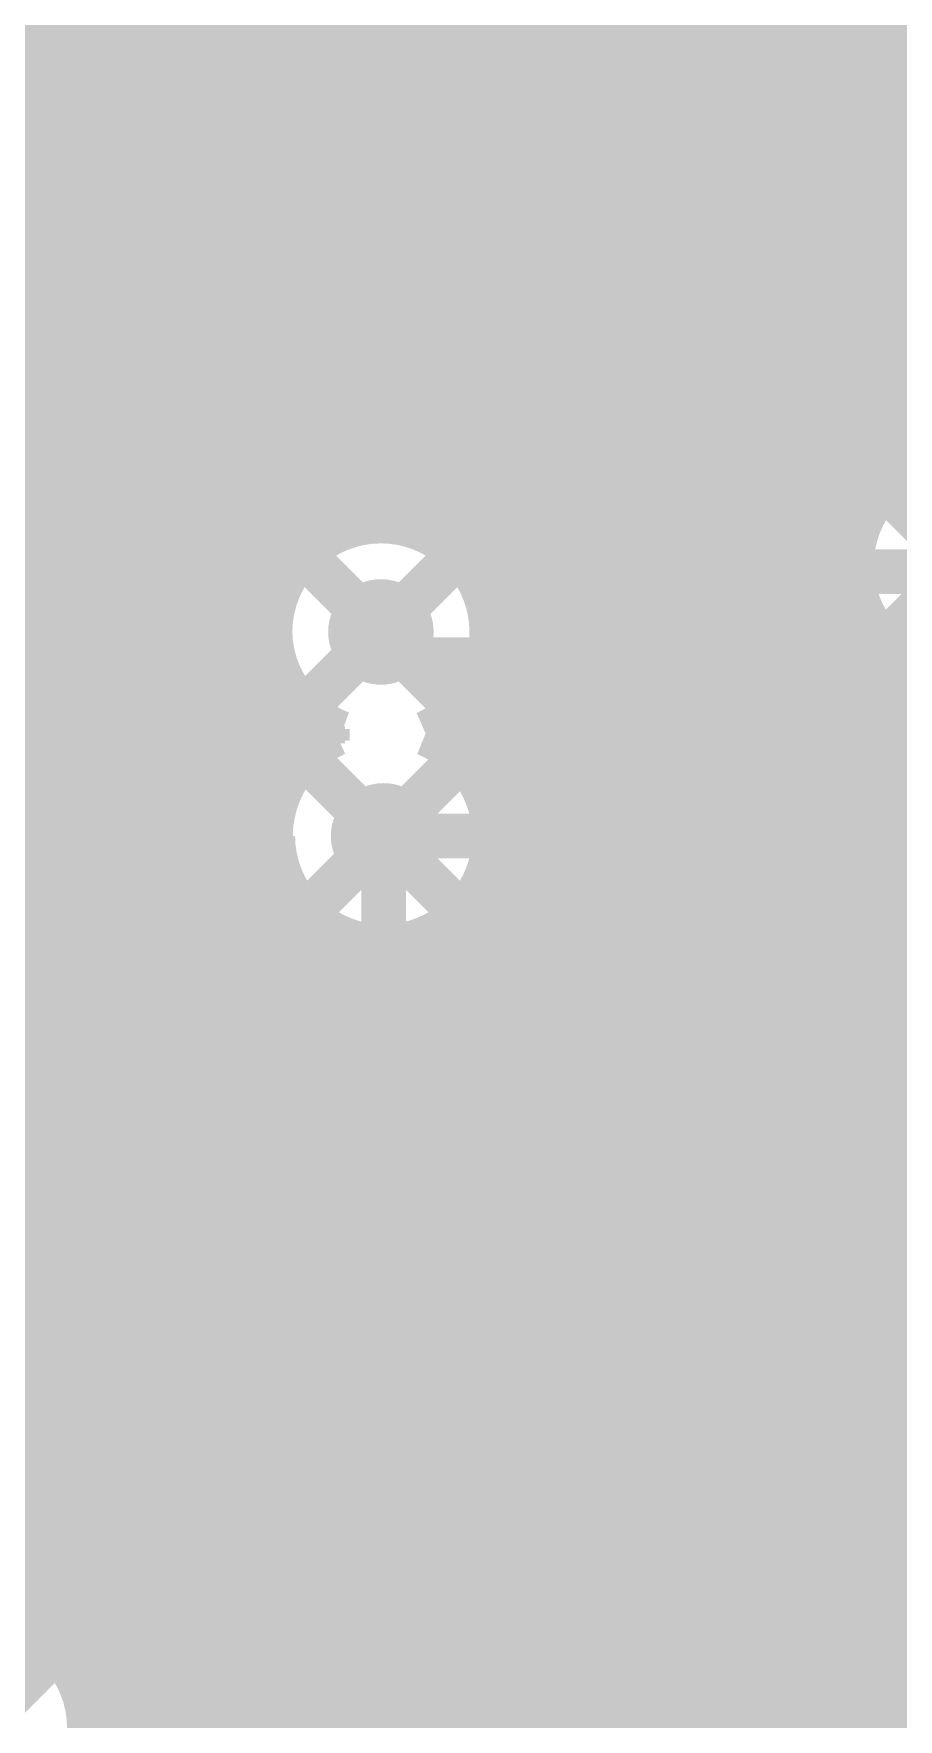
# Model space of a CAD drawing. Extents: x -3 to 92, y -53 to 125.
# Drawn here: x 41.21 to 46.12, y 39.16 to 48.74 of the extents above; entities that cross this region are included whole.
import ezdxf

# ---------------------------------------------------------------- set-up
doc = ezdxf.new("R2010")
doc.units = 0
doc.header["$MEASUREMENT"] = 0
doc.layers.get('0').update_dxf_attribs({"linetype": 'CONTINUOUS'})
for name, color, linetype in [('23-325-0_AST', 7, 'CONTINUOUS'), ('23-325-0_BOT', 7, 'CONTINUOUS'), ('23-325-0_DRD', 2, 'CONTINUOUS'), ('23-325-0_IN1', 4, 'CONTINUOUS'), ('23-325-0_IN2', 3, 'CONTINUOUS'), ('23-325-0_SMT', 10, 'CONTINUOUS'), ('23-325-0_SPT', 14, 'CONTINUOUS'), ('23-325-0_SST', 9, 'CONTINUOUS'), ('23-325-0_TOP', 12, 'CONTINUOUS'), ('THRUHOLE_TAP', 8, 'CONTINUOUS')]:
    doc.layers.add(name, color=color, linetype=linetype)

# ---------------------------------------------------------------- blocks, each defined once
blk = doc.blocks.new('OBLONG_63')
at = {"const_width": 0.2794}
blk.add_lwpolyline([(0.7493, 0), (-0.7493, 0)], dxfattribs=at)
at = {"const_width": 0.1397}
for points in [[(-0.81915, 0, 1), (-0.67945, 0, 1)], [(0.67945, 0, 1), (0.81915, 0, 1)]]:
    blk.add_lwpolyline(points, format="xyb", close=True, dxfattribs=at)
blk = doc.blocks.new('RECTANGLE_64')
blk.add_solid([(0.889, 0.1397), (0.889, -0.1397), (-0.889, 0.1397), (-0.889, -0.1397)])
blk = doc.blocks.new('OBLONG_11')
at = {"const_width": 0.2794}
blk.add_lwpolyline([(0, 0.7493), (0, -0.7493)], dxfattribs=at)
at = {"const_width": 0.1397}
for points in [[(-0.06985, 0.7493, 1), (0.06985, 0.7493, 1)], [(-0.06985, -0.7493, 1), (0.06985, -0.7493, 1)]]:
    blk.add_lwpolyline(points, format="xyb", close=True, dxfattribs=at)
blk = doc.blocks.new('ROUND_68')
at = {"const_width": 0.29972}
blk.add_lwpolyline([(-0.14986, 0, 1), (0.14986, 0, 1)], format="xyb", close=True, dxfattribs=at)
blk = doc.blocks.new('ROUND_78')
at = {"const_width": 0.29972}
blk.add_lwpolyline([(-0.14986, 0, 1), (0.14986, 0, 1)], format="xyb", close=True, dxfattribs=at)
blk = doc.blocks.new('RECTANGLE_4')
blk.add_solid([(0.4826, 0.4064), (0.4826, -0.4064), (-0.4826, 0.4064), (-0.4826, -0.4064)])
blk = doc.blocks.new('ROUND_84')
at = {"const_width": 0.10033}
blk.add_lwpolyline([(-0.050164, 0, 1), (0.050164, 0, 1)], format="xyb", close=True, dxfattribs=at)

msp = doc.modelspace()

# ---------------------------------------------------------------- linework, layer by layer
at = {"layer": '23-325-0_AST', "const_width": 0.1524}
for points in [[(45.9105, 46.7995), (45.9105, 49.7205), (44.2722, 49.7205), (44.2722, 46.7995), (45.9105, 46.7995)], [(45.37456, 48.0187), (45.54474, 48.07966), (45.54474, 48.43526), (45.37456, 48.49368), (45.03674, 48.49368), (44.86656, 48.3743), (44.86656, 48.0187), (44.52874, 48.0187), (44.52874, 48.49368)], [(45.37456, 47.65548), (45.54474, 47.59706), (45.54474, 47.24146), (45.37456, 47.1805), (44.69892, 47.1805), (44.52874, 47.24146), (44.52874, 47.59706), (44.69892, 47.65548)], [(36.068, 37.465), (43.815, 37.465), (43.815, 46.355), (34.925, 46.355), (34.925, 38.608), (36.068, 37.465)]]:
    msp.add_lwpolyline(points, dxfattribs=at)
at = {"layer": '23-325-0_BOT', "const_width": 0.254}
for points in [[(41.5036, 124.46), (41.5036, 46.101)], [(41.7322, 124.46), (41.7322, 46.101)], [(41.9608, 124.46), (41.9608, 46.101)], [(45.0088, 75.6412), (45.0088, 73.3552), (44.323, 72.6694), (44.323, 69.469), (45.339, 68.453), (45.339, 53.086), (44.069, 51.816), (44.069, 46.228), (43.18, 45.339)], [(45.847, 50.9143), (45.847, 24.83358)], [(46.0248, 50.7365), (46.0248, 46.1518)], [(41.3512, 50.165), (41.3512, 46.101)], [(43.561, 49.84242), (43.561, 46.36516)], [(43.6118, 49.86782), (43.6118, 46.41596)], [(44.5262, 49.8729), (44.5262, 46.77156)], [(45.6184, 49.82972), (45.6184, 46.81728)], [(44.704, 49.66208), (44.704, 46.98238)], [(44.9326, 49.55286), (44.9326, 47.0916)], [(45.3898, 49.61382), (45.3898, 47.03318)], [(45.1612, 49.54016), (45.1612, 47.10684)], [(42.1894, 49.36998), (42.1894, 35.28314)], [(43.3324, 49.19472), (43.3324, 46.13656)], [(42.418, 49.02708), (42.418, 35.38982)], [(43.1038, 48.97882), (43.1038, 45.96384)], [(42.6466, 48.91786), (42.6466, 45.67428)], [(42.8752, 48.90516), (42.8752, 45.89018)], [(43.6118, 48.6918), (41.3512, 48.6918)], [(46.0248, 48.6918), (44.5262, 48.6918)], [(43.6118, 48.4632), (41.3512, 48.4632)], [(46.0248, 48.4632), (44.5262, 48.4632)], [(43.6118, 48.2346), (41.3512, 48.2346)], [(46.0248, 48.2346), (44.5262, 48.2346)], [(43.6118, 48.006), (41.3512, 48.006)], [(46.0248, 48.006), (44.5262, 48.006)], [(43.6118, 47.7774), (41.3512, 47.7774)], [(46.0248, 47.7774), (44.5262, 47.7774)], [(43.6118, 47.5488), (41.3512, 47.5488)], [(46.0248, 47.5488), (44.5262, 47.5488)], [(43.6118, 47.3202), (41.3512, 47.3202)], [(46.0248, 47.3202), (44.5262, 47.3202)], [(43.6118, 47.0916), (41.3512, 47.0916)], [(44.92498, 47.0916), (44.5262, 47.0916)], [(46.0248, 47.0916), (45.24248, 47.0916)], [(43.6118, 46.863), (41.3512, 46.863)], [(44.58208, 46.863), (44.5262, 46.863)], [(46.0248, 46.863), (45.58538, 46.863)], [(43.6118, 46.6344), (41.3512, 46.6344)], [(46.0248, 46.6344), (45.6946, 46.6344)], [(43.5991, 46.4058), (41.3512, 46.4058)], [(43.6118, 46.41596), (43.16222, 45.96892)], [(46.0248, 46.4058), (45.70984, 46.4058)], [(43.3705, 46.1772), (41.3512, 46.1772)], [(45.6184, 46.14672), (45.6184, 29.03728)], [(46.0248, 46.1772), (45.63618, 46.1772)], [(42.037, 46.101), (41.3512, 46.101)], [(42.037, 46.101), (42.037, 35.12312)], [(44.4754, 46.01718), (44.4754, 36.82492)], [(43.01998, 45.9486), (42.037, 45.9486)], [(44.74972, 45.9486), (44.42968, 45.9486)], [(44.704, 45.97908), (44.704, 36.77158)], [(45.3898, 45.93082), (45.3898, 29.25318)], [(45.89526, 45.9486), (45.42028, 45.9486)], [(44.39158, 45.90542), (43.80992, 45.32122)], [(44.9326, 45.86986), (44.9326, 36.59886)], [(45.1612, 45.85716), (45.1612, 29.32684)], [(44.2468, 45.7581), (44.2468, 36.7919)], [(42.67708, 45.72), (42.037, 45.72)], [(45.85208, 45.72), (44.20616, 45.72)], [(42.56786, 45.4914), (42.037, 45.4914)], [(45.89526, 45.4914), (43.97756, 45.4914)], [(44.0182, 45.5295), (44.0182, 36.6522)], [(42.55516, 45.2628), (42.037, 45.2628)], [(46.04766, 45.2628), (43.80484, 45.2628)], [(43.7896, 45.17898), (43.7896, 44.38904)], [(46.0756, 45.2374), (46.0756, 24.66086)], [(42.62882, 45.0342), (42.037, 45.0342)], [(42.6466, 45.00372), (42.6466, 44.49064)], [(47.4853, 45.0342), (43.73118, 45.0342)], [(42.84472, 44.8056), (42.037, 44.8056)], [(42.8752, 44.78782), (42.8752, 44.72178)], [(47.4853, 44.8056), (43.51528, 44.8056)], [(43.561, 44.83608), (43.561, 44.69384)], [(42.70502, 44.577), (42.037, 44.577)], [(47.4853, 44.577), (43.68546, 44.577)], [(42.58818, 44.3484), (42.037, 44.3484)], [(47.4853, 44.3484), (43.8023, 44.3484)], [(42.56786, 44.1198), (42.037, 44.1198)], [(45.085, 28.702), (44.577, 28.702), (43.19524, 30.08376), (43.19524, 44.18076)], [(47.4853, 44.1198), (43.82262, 44.1198)], [(43.7896, 43.97248), (43.7896, 30.13456)], [(42.63644, 43.8912), (42.037, 43.8912)], [(42.6466, 43.87088), (42.6466, 35.40252)], [(47.4853, 43.8912), (43.75404, 43.8912)], [(42.73804, 43.74642), (42.73804, 35.3822)], [(43.65244, 43.74642), (43.65244, 30.27172)], [(42.73804, 43.6626), (42.037, 43.6626)], [(47.4853, 43.6626), (43.65244, 43.6626)], [(42.73804, 43.434), (42.037, 43.434)], [(47.4853, 43.434), (43.65244, 43.434)], [(42.73804, 43.2054), (42.037, 43.2054)], [(47.4853, 43.2054), (43.65244, 43.2054)], [(42.73804, 42.9768), (42.037, 42.9768)], [(47.4853, 42.9768), (43.65244, 42.9768)], [(42.73804, 42.7482), (42.037, 42.7482)], [(47.4853, 42.7482), (43.65244, 42.7482)], [(42.73804, 42.5196), (42.037, 42.5196)], [(47.4853, 42.5196), (43.65244, 42.5196)], [(42.73804, 42.291), (42.037, 42.291)], [(47.4853, 42.291), (43.65244, 42.291)], [(42.73804, 42.0624), (42.037, 42.0624)], [(47.4853, 42.0624), (43.65244, 42.0624)], [(42.73804, 41.8338), (42.037, 41.8338)], [(47.4853, 41.8338), (43.65244, 41.8338)], [(42.73804, 41.6052), (42.037, 41.6052)], [(47.4853, 41.6052), (43.65244, 41.6052)], [(42.73804, 41.3766), (42.037, 41.3766)], [(47.4853, 41.3766), (43.65244, 41.3766)], [(42.73804, 41.148), (42.037, 41.148)], [(47.4853, 41.148), (43.65244, 41.148)], [(42.73804, 40.9194), (42.037, 40.9194)], [(47.4853, 40.9194), (43.65244, 40.9194)], [(42.73804, 40.6908), (42.037, 40.6908)], [(47.4853, 40.6908), (43.65244, 40.6908)], [(42.73804, 40.4622), (42.037, 40.4622)], [(47.4853, 40.4622), (43.65244, 40.4622)], [(42.73804, 40.2336), (42.037, 40.2336)], [(47.4853, 40.2336), (43.65244, 40.2336)], [(42.73804, 40.005), (42.037, 40.005)], [(47.4853, 40.005), (43.65244, 40.005)], [(42.73804, 39.7764), (42.037, 39.7764)], [(47.4853, 39.7764), (43.65244, 39.7764)], [(42.73804, 39.5478), (42.037, 39.5478)], [(47.4853, 39.5478), (43.65244, 39.5478)], [(42.73804, 39.3192), (42.037, 39.3192)], [(47.4853, 39.3192), (43.65244, 39.3192)], [(42.73804, 39.0906), (42.037, 39.0906)], [(47.4853, 39.0906), (43.65244, 39.0906)]]:
    msp.add_lwpolyline(points, dxfattribs=at)
for points in [[(45.085, 47.11192, 0.2801821), (44.5262, 46.77156)], [(45.085, 47.11192, 0.2801821), (44.5262, 46.77156)], [(45.71492, 46.482, 0.4142136), (45.085, 47.11192)], [(45.71492, 46.482, 0.4142136), (45.085, 47.11192)], [(45.085, 45.85208, 0.4142136), (45.71492, 46.482)], [(45.085, 45.85208, 0.4142136), (45.71492, 46.482)], [(44.39158, 45.90542, 0.1787025), (44.52381, 46.19243)], [(44.52366, 46.19244, 0.2806815), (45.085, 45.84954)], [(44.52366, 46.19244, 0.2806815), (45.085, 45.84954)], [(46.0248, 46.1518, 0.1914993), (45.85313, 45.72)], [(43.16222, 45.96892, 0.4059727), (42.55008, 45.339)], [(45.85208, 45.72, 0.4142136), (46.482, 45.09008)], [(42.55008, 45.339, 0.3085834), (42.95394, 44.76242)], [(43.434, 44.76242, 0.2896205), (43.80992, 45.32122)], [(42.92346, 44.76242, 0.2912638), (42.55262, 44.18076)], [(43.82516, 44.18076, 0.3042193), (43.434, 44.76242)], [(42.56532, 44.18076, 0.1922579), (42.73855, 43.7469)], [(43.65244, 43.74642, 0.1922583), (43.82586, 44.18076)]]:
    msp.add_lwpolyline(points, format="xyb", dxfattribs=at)
at = {"layer": '23-325-0_DRD', "const_width": 0.254}
for points in [[(45.72, 47.117), (44.45, 45.847)], [(45.72, 45.847), (44.45, 47.117)], [(45.72, 47.117), (44.45, 45.847)], [(45.72, 45.847), (44.45, 47.117)], [(47.117, 46.355), (45.847, 45.085)], [(47.117, 45.085), (45.847, 46.355)], [(43.815, 45.974), (42.545, 44.704)], [(43.815, 44.704), (42.545, 45.974)], [(43.83024, 44.81576), (42.56024, 43.54576)], [(43.83024, 43.54576), (42.56024, 44.81576)], [(41.529, 39.751), (40.259, 38.481)]]:
    msp.add_lwpolyline(points, dxfattribs=at)
at = {"layer": '23-325-0_IN1', "const_width": 0.254}
for points in [[(41.148, 50.546), (41.148, 39.69258)], [(41.3766, 50.546), (41.3766, 39.51986)], [(41.6052, 50.546), (41.6052, 35.33394)], [(41.8338, 50.546), (41.8338, 35.27552)], [(42.0624, 50.546), (42.0624, 35.15614)], [(42.291, 50.546), (42.291, 35.3441)], [(42.5196, 50.546), (42.5196, 35.40506)], [(44.1198, 50.546), (44.1198, 36.73094)], [(44.3484, 50.546), (44.3484, 36.8173)], [(45.72, 50.546), (45.72, 30.353)], [(45.9486, 50.546), (45.9486, 46.05528)], [(45.974, 50.546), (45.974, 46.09084)], [(42.7482, 50.1269), (42.7482, 45.7962)], [(43.8912, 50.18278), (43.8912, 36.48456)], [(42.9768, 49.88306), (42.9768, 45.9359)], [(43.6626, 49.8983), (43.6626, 45.74286)], [(43.2054, 49.7967), (43.2054, 45.96892)], [(43.434, 49.80178), (43.434, 45.91558)], [(44.577, 49.79162), (44.577, 36.81222)], [(45.4914, 49.6824), (45.4914, 30.353)], [(44.8056, 49.60112), (44.8056, 36.7157)], [(45.2628, 49.56048), (45.2628, 30.353)], [(45.0342, 49.53762), (45.0342, 36.43122)], [(45.974, 48.641), (39.37, 48.641)], [(45.974, 48.4124), (39.37, 48.4124)], [(45.974, 48.1838), (39.37, 48.1838)], [(45.974, 47.9552), (39.37, 47.9552)], [(45.974, 47.7266), (39.37, 47.7266)], [(45.974, 47.498), (39.37, 47.498)], [(45.974, 47.2694), (32.004, 47.2694)], [(45.974, 47.0408), (33.43656, 47.0408)], [(45.974, 46.8122), (33.68294, 46.8122)], [(45.974, 46.5836), (33.7693, 46.5836)], [(45.974, 46.355), (38.59784, 46.355)], [(45.974, 46.1264), (38.79088, 46.1264)], [(42.8879, 45.8978), (38.85438, 45.8978)], [(45.87748, 45.8978), (43.46956, 45.8978)], [(42.64406, 45.6692), (38.83152, 45.6692)], [(45.85462, 45.6692), (43.71594, 45.6692)], [(42.5577, 45.4406), (38.70706, 45.4406)], [(45.91812, 45.4406), (43.8023, 45.4406)], [(45.9486, 45.38472), (45.9486, 30.353)], [(45.974, 45.34662), (45.974, 38.989)], [(42.56278, 45.212), (32.004, 45.212)], [(45.974, 45.212), (43.79722, 45.212)], [(42.6593, 44.9834), (32.004, 44.9834)], [(45.974, 44.9834), (43.7007, 44.9834)], [(42.7482, 44.87926), (42.7482, 44.62526)], [(43.6626, 44.9326), (43.6626, 44.6024)], [(42.93616, 44.7548), (32.004, 44.7548)], [(45.974, 44.7548), (43.45432, 44.7548)], [(42.66692, 44.5262), (32.004, 44.5262)], [(45.974, 44.5262), (43.72102, 44.5262)], [(42.57548, 44.2976), (32.004, 44.2976)], [(45.974, 44.2976), (43.815, 44.2976)], [(42.57548, 44.069), (32.004, 44.069)], [(45.974, 44.069), (43.815, 44.069)], [(42.66438, 43.8404), (32.004, 43.8404)], [(45.974, 43.8404), (43.7261, 43.8404)], [(42.7482, 43.73626), (42.7482, 35.37966)], [(43.6626, 43.75912), (43.6626, 30.353)], [(42.92346, 43.6118), (35.5092, 43.6118)], [(42.9768, 43.58894), (42.9768, 35.2552)], [(43.2054, 43.55084), (43.2054, 30.353)], [(43.434, 43.59656), (43.434, 30.353)], [(45.974, 43.6118), (43.46448, 43.6118)], [(45.974, 43.3832), (35.6489, 43.3832)], [(45.974, 43.1546), (35.68192, 43.1546)], [(45.974, 42.926), (35.62858, 42.926)], [(45.974, 42.6974), (35.45586, 42.6974)], [(45.974, 42.4688), (32.004, 42.4688)], [(45.974, 42.2402), (32.004, 42.2402)], [(45.974, 42.0116), (32.004, 42.0116)], [(45.974, 41.783), (32.004, 41.783)], [(45.974, 41.5544), (32.004, 41.5544)], [(45.974, 41.3258), (32.004, 41.3258)], [(45.974, 41.0972), (36.30422, 41.0972)], [(45.974, 40.8686), (36.5887, 40.8686)], [(45.974, 40.64), (36.68522, 40.64)], [(45.974, 40.4114), (36.6903, 40.4114)], [(45.974, 40.1828), (36.60394, 40.1828)], [(45.974, 39.9542), (38.2778, 39.9542)], [(45.974, 39.7256), (41.05148, 39.7256)], [(45.974, 39.497), (41.39438, 39.497)], [(45.974, 39.2684), (41.5036, 39.2684)], [(45.974, 39.0398), (41.51884, 39.0398)]]:
    msp.add_lwpolyline(points, dxfattribs=at)
for points in [[(45.974, 46.09084, 0.1589635), (45.85304, 45.72)], [(43.18, 45.96892, 0.4142136), (42.55008, 45.339)], [(43.80992, 45.339, 0.4142136), (43.18, 45.96892)], [(45.85208, 45.72, 0.1597977), (45.97443, 45.34694)], [(42.55008, 45.339, 0.3085834), (42.95394, 44.76242)], [(43.434, 44.76242, 0.2972828), (43.80992, 45.339)], [(42.92346, 44.76242, 0.2912638), (42.55262, 44.18076)], [(43.82516, 44.18076, 0.3042193), (43.434, 44.76242)], [(42.56532, 44.18076, 0.4142136), (43.19524, 43.55084)], [(43.19524, 43.55084, 0.4142136), (43.82516, 44.18076)], [(41.52392, 39.116, 0.4142136), (40.894, 39.74592)], [(40.894, 38.48608, 0.4142136), (41.52392, 39.116)]]:
    msp.add_lwpolyline(points, format="xyb", dxfattribs=at)
at = {"layer": '23-325-0_IN2', "const_width": 0.254}
for points in [[(62.738, 41.275), (46.355, 41.275), (45.847, 40.767), (39.116, 40.767), (37.846, 39.497)], [(56.896, 40.386), (56.515, 40.767), (46.609, 40.767), (46.101, 40.259), (39.624, 40.259), (38.227, 38.862), (36.83, 38.862), (36.703, 38.989)], [(49.657, 38.735), (46.736, 38.735), (45.72, 39.751), (39.878, 39.751), (38.481, 38.354), (35.941, 38.354)]]:
    msp.add_lwpolyline(points, dxfattribs=at)
at = {"layer": '23-325-0_SST', "const_width": 0.1524}
for points in [[(45.9105, 46.7995), (45.9105, 49.7205), (44.2722, 49.7205), (44.2722, 46.7995), (45.9105, 46.7995)], [(36.068, 37.465), (43.815, 37.465), (43.815, 46.355), (34.925, 46.355), (34.925, 38.608), (36.068, 37.465)]]:
    msp.add_lwpolyline(points, dxfattribs=at)
at = {"layer": '23-325-0_TOP', "const_width": 0.254}
for points in [[(41.56456, 47.6631), (41.56456, 92.74556), (42.164, 93.345), (43.1546, 93.345)], [(42.06494, 47.6631), (42.06494, 86.84006), (42.85488, 87.63), (43.1546, 87.63)], [(46.0502, 57.15), (46.0502, 46.1772)], [(43.561, 53.213), (43.688, 53.213), (44.2722, 52.6288), (44.2722, 47.4472), (42.06494, 45.23994), (42.06494, 36.195)], [(43.5356, 52.58308), (43.5356, 47.35576)], [(43.7642, 52.4891), (43.7642, 47.58436)], [(43.815, 52.4383), (43.815, 47.63516)], [(43.307, 50.419), (43.561, 50.165), (43.561, 49.149), (43.0657, 48.6537), (43.0657, 47.6631)], [(43.0657, 47.6631), (43.0657, 48.6537), (43.561, 49.149), (43.561, 50.165), (43.307, 50.419)], [(43.307, 50.419), (43.561, 50.165), (43.561, 49.149), (43.0657, 48.6537), (43.0657, 47.6631)], [(45.8978, 49.7078), (45.8978, 48.2854)], [(45.0469, 43.68038), (47.10938, 43.68038), (47.879, 44.45), (51.689, 44.45), (52.705, 45.466), (52.705, 48.641), (53.6702, 49.6062), (53.975, 49.6062)], [(42.799, 49.53), (42.56532, 49.29632), (42.56532, 47.6631)], [(42.799, 49.53), (42.56532, 49.29632), (42.56532, 47.6631)], [(43.307, 49.15662), (43.307, 48.81626)], [(43.815, 48.7172), (43.42384, 48.7172)], [(48.7172, 48.7172), (45.8978, 48.7172)], [(43.815, 48.4886), (43.52798, 48.4886)], [(43.5356, 48.4124), (43.5356, 47.35576)], [(48.7172, 48.4886), (45.8978, 48.4886)], [(43.815, 48.26), (43.5356, 48.26)], [(45.8978, 48.2854), (45.8978, 48.2346)], [(48.7172, 48.26), (45.8978, 48.26)], [(45.8978, 48.2346), (45.8978, 46.8122)], [(43.815, 48.0314), (43.5356, 48.0314)], [(48.7172, 48.0314), (45.8978, 48.0314)], [(43.815, 47.8028), (43.5356, 47.8028)], [(48.7172, 47.8028), (45.8978, 47.8028)], [(43.5356, 47.6631), (43.0657, 47.6631)], [(43.815, 47.63516), (43.5356, 47.35576)], [(43.7515, 47.5742), (43.5356, 47.5742)], [(45.085, 46.482), (45.085, 47.5488)], [(45.085, 47.5488), (45.085, 46.482)], [(48.7172, 47.5742), (45.8978, 47.5742)], [(50.7873, 47.3456), (45.8978, 47.3456)], [(50.7873, 47.117), (45.8978, 47.117)], [(50.7873, 46.8884), (45.8978, 46.8884)], [(45.8978, 46.8122), (45.62094, 46.8122)], [(45.8216, 46.8122), (45.8216, 46.1518)], [(50.82032, 46.6598), (45.68952, 46.6598)], [(42.6085, 46.4312), (39.31158, 46.4312)], [(41.2496, 46.482), (41.2496, 39.6367)], [(41.4782, 46.45152), (41.4782, 39.35222)], [(41.7068, 46.46676), (41.7068, 45.52442)], [(42.62628, 46.44644), (41.7449, 45.5676)], [(41.9354, 46.46168), (41.9354, 45.75556)], [(42.164, 46.45406), (42.164, 45.98416)], [(42.3926, 46.47692), (42.3926, 46.21276)], [(50.9524, 46.4312), (45.71238, 46.4312)], [(42.3799, 46.2026), (39.3192, 46.2026)], [(46.0756, 46.2026), (45.64888, 46.2026)], [(45.7962, 46.1518), (45.62094, 46.1518)], [(46.0121, 46.1391), (45.90542, 46.1391)], [(42.1513, 45.974), (39.3192, 45.974)], [(41.9227, 45.7454), (39.3192, 45.7454)], [(46.482, 45.72), (46.5201, 45.6819), (45.0469, 45.6819)], [(41.70172, 45.5168), (39.3192, 45.5168)], [(41.61028, 45.2882), (39.3192, 45.2882)], [(43.18, 45.339), (43.33748, 45.18152), (45.0469, 45.18152)], [(41.60774, 45.23994), (41.60774, 37.41166)], [(41.60774, 45.0596), (39.3192, 45.0596)], [(42.59072, 45.11802), (42.52214, 45.04944)], [(42.61612, 45.0596), (42.52976, 45.0596)], [(42.52214, 45.04944), (42.52214, 37.41166)], [(42.6212, 45.0469), (42.6212, 44.43984)], [(41.60774, 44.831), (39.3192, 44.831)], [(42.80662, 44.831), (42.52214, 44.831)], [(42.8498, 44.80306), (42.8498, 44.70654)], [(41.60774, 44.6024), (39.25824, 44.6024)], [(42.72788, 44.6024), (42.52214, 44.6024)], [(41.60774, 44.3738), (39.04996, 44.3738)], [(42.5958, 44.3738), (42.52214, 44.3738)], [(41.60774, 44.1452), (34.79546, 44.1452)], [(42.56532, 44.1452), (42.52214, 44.1452)], [(43.19524, 44.18076), (45.0469, 44.18076)], [(41.60774, 43.9166), (34.7345, 43.9166)], [(42.62374, 43.9166), (42.52214, 43.9166)], [(42.6212, 43.92168), (42.6212, 37.41166)], [(45.0469, 43.18), (48.26, 43.18), (48.895, 43.815), (49.022, 43.815)], [(43.83024, 43.72356), (43.62704, 43.72356)], [(43.7642, 43.72356), (43.7642, 36.6522)], [(41.60774, 43.688), (34.798, 43.688)], [(42.80154, 43.688), (42.52214, 43.688)], [(42.8498, 43.65244), (42.8498, 37.36086)], [(43.5356, 43.6499), (43.5356, 36.6522)], [(43.8277, 43.688), (43.5864, 43.688)], [(43.0784, 43.561), (43.0784, 37.4142)], [(43.307, 43.561), (43.307, 37.34816)], [(41.60774, 43.4594), (34.74212, 43.4594)], [(43.88358, 43.4594), (42.52214, 43.4594)], [(45.0469, 42.67962), (49.403, 42.67962), (50.165, 43.434), (55.88, 43.434)], [(41.60774, 43.2308), (34.79546, 43.2308)], [(43.83024, 43.2308), (42.52214, 43.2308)], [(41.60774, 43.0022), (34.76244, 43.0022)], [(43.86326, 43.0022), (42.52214, 43.0022)], [(58.928, 42.545), (55.88, 42.545), (55.499, 42.926), (50.64252, 42.926), (49.89576, 42.17924), (45.0469, 42.17924)], [(41.60774, 42.7736), (35.40252, 42.7736)], [(43.83786, 42.7736), (42.52214, 42.7736)], [(41.60774, 42.545), (35.70732, 42.545)], [(43.84802, 42.545), (42.52214, 42.545)], [(41.60774, 42.3164), (35.80892, 42.3164)], [(43.84802, 42.3164), (42.52214, 42.3164)], [(41.60774, 42.0878), (35.81654, 42.0878)], [(43.83532, 42.0878), (42.52214, 42.0878)], [(41.60774, 41.8592), (35.73526, 41.8592)], [(43.86326, 41.8592), (42.52214, 41.8592)], [(41.60774, 41.6306), (35.50412, 41.6306)], [(43.83024, 41.6306), (42.52214, 41.6306)], [(41.60774, 41.402), (34.74212, 41.402)], [(43.88358, 41.402), (42.52214, 41.402)], [(51.8922, 41.402), (46.21022, 41.402)], [(41.60774, 41.1734), (34.798, 41.1734)], [(43.8277, 41.1734), (42.52214, 41.1734)], [(41.60774, 40.9448), (36.5252, 40.9448)], [(43.88866, 40.9448), (42.52214, 40.9448)], [(45.0469, 40.6781), (46.9011, 40.6781), (47.244, 41.021), (48.895, 41.021), (49.6062, 40.3098), (49.6062, 40.005)], [(51.8922, 40.9448), (46.2026, 40.9448)], [(41.60774, 40.7162), (36.6649, 40.7162)], [(43.8277, 40.7162), (42.52214, 40.7162)], [(43.8277, 40.6781), (45.0469, 40.6781)], [(46.2661, 40.6781), (45.0469, 40.6781)], [(41.60774, 40.4876), (36.69792, 40.4876)], [(43.86834, 40.4876), (42.52214, 40.4876)], [(41.60774, 40.259), (36.64458, 40.259)], [(43.83532, 40.259), (42.52214, 40.259)], [(43.8277, 40.17772), (43.82868, 40.1473)], [(45.0469, 40.17772), (48.01108, 40.17772), (48.1838, 40.005)], [(43.8277, 40.14724), (43.8277, 39.20744)], [(41.60774, 40.0304), (38.18128, 40.0304)], [(43.8277, 40.0304), (42.52214, 40.0304)], [(41.60774, 39.8018), (38.39718, 39.8018)], [(43.8277, 39.8018), (42.52214, 39.8018)], [(54.229, 38.862), (53.086, 38.862), (51.689, 37.465), (48.768, 37.465), (46.55566, 39.67734), (45.0469, 39.67734)], [(41.60774, 39.5732), (41.3258, 39.5732)], [(43.8277, 39.5732), (42.52214, 39.5732)], [(41.60774, 39.3446), (41.48074, 39.3446)], [(43.8277, 39.3446), (42.52214, 39.3446)], [(43.8277, 39.20744), (43.82671, 39.17696)], [(53.594, 38.227), (53.467, 38.227), (52.07, 36.83), (48.641, 36.83), (46.29404, 39.17696), (45.0469, 39.17696)], [(41.60774, 39.116), (41.52392, 39.116)], [(43.83024, 39.116), (42.52214, 39.116)]]:
    msp.add_lwpolyline(points, dxfattribs=at)
for points in [[(43.5356, 48.4124, 0.4142136), (43.0657, 48.8823)], [(45.71492, 46.482, 0.1389292), (45.6213, 46.81242)], [(45.71492, 46.482, 0.1389292), (45.6213, 46.81242)], [(41.06418, 46.4439, 0.1404184), (41.313, 46.51518)], [(41.3131, 46.51502, 0.1415841), (41.56456, 46.44236)], [(41.56456, 46.4439, 0.1404184), (41.81338, 46.51518)], [(41.81348, 46.51502, 0.1415841), (42.06494, 46.44236)], [(42.06494, 46.4439, 0.1404184), (42.31376, 46.51518)], [(42.31386, 46.51502, 0.1415841), (42.56532, 46.44236)], [(42.56532, 46.4439, 0.0324367), (42.6261, 46.44785)], [(45.62094, 46.1518, 0.1389295), (45.71449, 46.482)], [(45.62094, 46.1518, 0.1389295), (45.71449, 46.482)], [(46.482, 46.34992, 0.2137909), (46.01189, 46.13928)], [(45.90542, 46.1391, 0.0586908), (45.7962, 46.15196)], [(41.74236, 45.56252, 0.1989124), (41.60874, 45.23994)], [(41.74236, 45.56252, 0.1989124), (41.60874, 45.23994)], [(42.59072, 45.11802, 0.2127554), (42.95394, 44.76242)], [(42.92346, 44.76242, 0.2912638), (42.55262, 44.18076)], [(42.56532, 44.18076, 0.4142136), (43.19524, 43.55084)], [(43.19524, 43.55084, 0.1914988), (43.62776, 43.7228)], [(43.83024, 43.72356, 0.0230365), (43.82825, 43.68038)], [(43.8277, 43.68038, 0.1415842), (43.90012, 43.42974)], [(43.89882, 43.42892, 0.1404188), (43.82751, 43.18)], [(43.8277, 43.18, 0.1415842), (43.90012, 42.92936)], [(43.89882, 42.92854, 0.1404188), (43.82751, 42.67962)], [(43.8277, 42.67962, 0.1415842), (43.90012, 42.42898)], [(43.89882, 42.42816, 0.1404188), (43.82751, 42.17924)], [(43.8277, 42.17924, 0.1415842), (43.90012, 41.9286)], [(43.89882, 41.92778, 0.1404188), (43.82751, 41.67886)], [(43.8277, 41.67886, 0.1415842), (43.90012, 41.42822)], [(46.19244, 41.4274, 0.1423204), (46.26549, 41.67886)], [(43.89882, 41.4274, 0.1404188), (43.82751, 41.17848)], [(46.2661, 41.17848, 0.1411512), (46.1941, 41.42844)], [(43.8277, 41.17848, 0.1415842), (43.90012, 40.92784)], [(46.19244, 40.92702, 0.1423204), (46.26549, 41.17848)], [(43.89882, 40.92702, 0.1404188), (43.82751, 40.6781)], [(46.2661, 40.6781, 0.1411512), (46.1941, 40.92806)], [(43.8277, 40.6781, 0.1415842), (43.90012, 40.42746)], [(43.89882, 40.42664, 0.1404188), (43.82751, 40.17772)], [(41.52392, 39.116, 0.4142136), (40.894, 39.74592)], [(43.8277, 39.17696, 0.1415842), (43.90012, 38.92632)], [(40.894, 38.48608, 0.4142136), (41.52392, 39.116)]]:
    msp.add_lwpolyline(points, format="xyb", dxfattribs=at)

# ---------------------------------------------------------------- block references
at = {"layer": '23-325-0_AST'}
for name, p in [('OBLONG_11', (41.56456, 47.6631)), ('OBLONG_11', (42.06494, 47.6631)), ('OBLONG_11', (42.56532, 47.6631)), ('OBLONG_11', (43.0657, 47.6631)), ('OBLONG_63', (45.0469, 45.6819)), ('OBLONG_63', (45.0469, 45.18152)), ('RECTANGLE_64', (45.0469, 44.68114)), ('OBLONG_63', (45.0469, 44.18076)), ('OBLONG_63', (45.0469, 43.68038)), ('OBLONG_63', (45.0469, 43.18)), ('OBLONG_63', (45.0469, 42.67962)), ('OBLONG_63', (45.0469, 42.17924)), ('OBLONG_63', (45.0469, 41.67886)), ('OBLONG_63', (45.0469, 41.17848)), ('OBLONG_63', (45.0469, 40.6781)), ('OBLONG_63', (45.0469, 40.17772)), ('RECTANGLE_64', (45.0469, 39.67734)), ('OBLONG_63', (45.0469, 39.17696))]:
    msp.add_blockref(name, p, dxfattribs=at)
at = {"layer": '23-325-0_BOT'}
for p in [(45.085, 46.482), (43.18, 45.339), (43.19524, 44.18076)]:
    msp.add_blockref('ROUND_68', p, dxfattribs=at)
at = {"layer": '23-325-0_IN1'}
for p in [(45.085, 46.482), (43.18, 45.339), (43.19524, 44.18076)]:
    msp.add_blockref('ROUND_78', p, dxfattribs=at)
at = {"layer": '23-325-0_IN2'}
for name, p in [('ROUND_78', (45.085, 46.482)), ('ROUND_68', (43.18, 45.339)), ('ROUND_68', (43.19524, 44.18076))]:
    msp.add_blockref(name, p, dxfattribs=at)
at = {"layer": '23-325-0_SMT'}
for name, p in [('RECTANGLE_4', (45.085, 48.9712)), ('OBLONG_11', (41.56456, 47.6631)), ('OBLONG_11', (42.06494, 47.6631)), ('OBLONG_11', (42.56532, 47.6631)), ('OBLONG_11', (43.0657, 47.6631)), ('RECTANGLE_4', (45.085, 47.5488)), ('OBLONG_63', (45.0469, 45.6819)), ('OBLONG_63', (45.0469, 45.18152)), ('RECTANGLE_64', (45.0469, 44.68114)), ('OBLONG_63', (45.0469, 44.18076)), ('OBLONG_63', (45.0469, 43.68038)), ('OBLONG_63', (45.0469, 43.18)), ('OBLONG_63', (45.0469, 42.67962)), ('OBLONG_63', (45.0469, 42.17924)), ('OBLONG_63', (45.0469, 41.67886)), ('OBLONG_63', (45.0469, 41.17848)), ('OBLONG_63', (45.0469, 40.6781)), ('OBLONG_63', (45.0469, 40.17772)), ('RECTANGLE_64', (45.0469, 39.67734)), ('OBLONG_63', (45.0469, 39.17696))]:
    msp.add_blockref(name, p, dxfattribs=at)
at = {"layer": '23-325-0_SPT'}
for name, p in [('RECTANGLE_4', (45.085, 48.9712)), ('OBLONG_11', (41.56456, 47.6631)), ('OBLONG_11', (42.06494, 47.6631)), ('OBLONG_11', (42.56532, 47.6631)), ('OBLONG_11', (43.0657, 47.6631)), ('RECTANGLE_4', (45.085, 47.5488)), ('OBLONG_63', (45.0469, 45.6819)), ('OBLONG_63', (45.0469, 45.18152)), ('RECTANGLE_64', (45.0469, 44.68114)), ('OBLONG_63', (45.0469, 44.18076)), ('OBLONG_63', (45.0469, 43.68038)), ('OBLONG_63', (45.0469, 43.18)), ('OBLONG_63', (45.0469, 42.67962)), ('OBLONG_63', (45.0469, 42.17924)), ('OBLONG_63', (45.0469, 41.67886)), ('OBLONG_63', (45.0469, 41.17848)), ('OBLONG_63', (45.0469, 40.6781)), ('OBLONG_63', (45.0469, 40.17772)), ('RECTANGLE_64', (45.0469, 39.67734)), ('OBLONG_63', (45.0469, 39.17696))]:
    msp.add_blockref(name, p, dxfattribs=at)
at = {"layer": '23-325-0_TOP'}
for name, p in [('RECTANGLE_4', (45.085, 48.9712)), ('OBLONG_11', (41.56456, 47.6631)), ('OBLONG_11', (42.06494, 47.6631)), ('OBLONG_11', (42.56532, 47.6631)), ('OBLONG_11', (43.0657, 47.6631)), ('RECTANGLE_4', (45.085, 47.5488)), ('ROUND_68', (45.085, 46.482)), ('OBLONG_63', (45.0469, 45.6819)), ('ROUND_68', (43.18, 45.339)), ('OBLONG_63', (45.0469, 45.18152)), ('RECTANGLE_64', (45.0469, 44.68114)), ('ROUND_68', (43.19524, 44.18076)), ('OBLONG_63', (45.0469, 44.18076)), ('OBLONG_63', (45.0469, 43.68038)), ('OBLONG_63', (45.0469, 43.18)), ('OBLONG_63', (45.0469, 42.67962)), ('OBLONG_63', (45.0469, 42.17924)), ('OBLONG_63', (45.0469, 41.67886)), ('OBLONG_63', (45.0469, 41.17848)), ('OBLONG_63', (45.0469, 40.6781)), ('OBLONG_63', (45.0469, 40.17772)), ('RECTANGLE_64', (45.0469, 39.67734)), ('OBLONG_63', (45.0469, 39.17696))]:
    msp.add_blockref(name, p, dxfattribs=at)
at = {"layer": 'THRUHOLE_TAP'}
for p in [(45.085, 46.482), (43.18, 45.339), (43.19524, 44.18076)]:
    msp.add_blockref('ROUND_84', p, dxfattribs=at)

doc.saveas('drawing.dxf')
